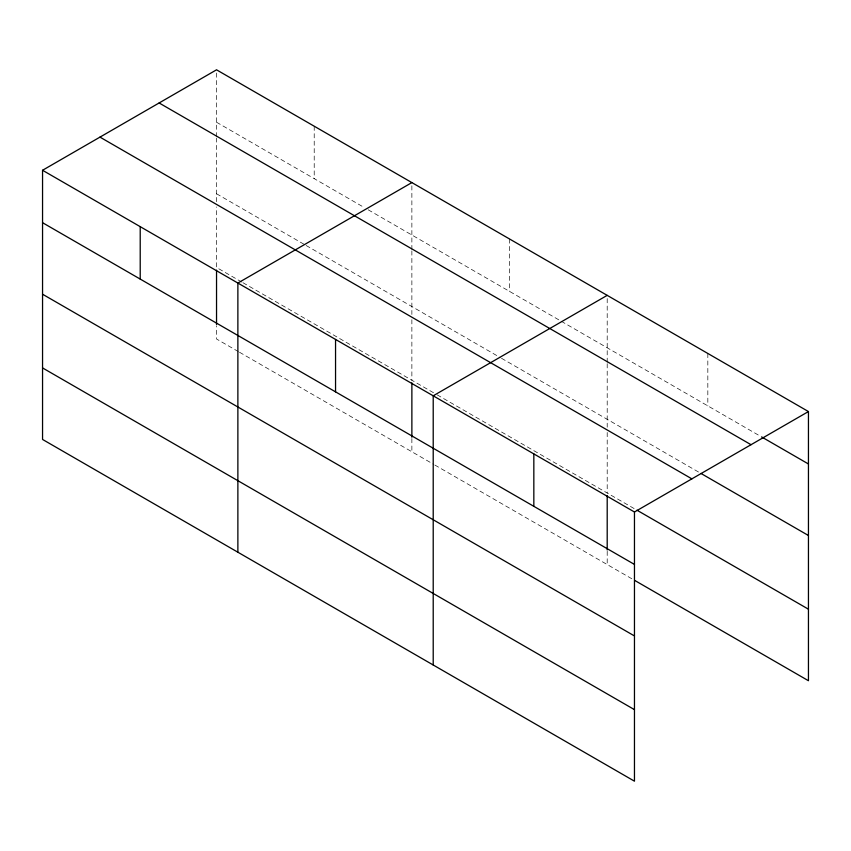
<?xml version="1.0" encoding="UTF-8"?>
<svg xmlns="http://www.w3.org/2000/svg" width="851" height="851" viewBox="0 0 851 851"><rect width="100%" height="100%" fill="white"/><g stroke="black" fill="none" stroke-linecap="round" stroke-linejoin="round"><path stroke-width="0.64" stroke-dasharray="4.25 3.19" d="M216.537 201.666L216.537 138.139M216.537 136.809L216.537 69.814M411.873 250.907L411.873 314.434M411.873 249.588L411.873 182.593M607.199 363.675L607.199 427.213M607.199 362.356L607.199 295.361M216.537 122.236L363.611 207.155M368.206 209.803L560.096 320.582M561.245 321.252L760.422 436.244M216.537 193.773L305.009 244.843M306.158 245.513L500.345 357.622M501.494 358.282L698.682 472.124M241.822 282.064L216.537 267.469L216.537 206.931M242.971 282.723L435.999 394.173M437.148 394.832L635.782 509.515M238.376 351.601L216.537 338.996L216.537 325.752M239.525 352.261L433.702 464.369M434.85 465.04L633.495 579.722M707.83 353.463L707.83 405.884M607.199 432.478L607.199 493.006M607.199 551.288L607.199 564.543M509.536 238.982L509.536 291.393M411.873 319.699L411.873 380.237M411.873 438.52L411.873 451.764M314.21 126.203L314.21 178.625"/><path stroke-width="1.28" d="M634.463 635.952L634.463 512.004L42.55 170.274L42.55 439.446L634.463 781.186L634.463 635.952L42.55 294.223M634.644 580.382L808.45 680.726L808.45 411.554L216.537 69.814L42.55 170.274M411.873 182.593L237.876 283.043L237.876 552.225M607.199 295.361L433.212 395.811L433.212 664.993M634.463 512.004L808.45 411.554M761.571 436.903L808.45 463.976M159.126 102.971L751.029 444.701M700.969 473.443L808.45 535.502M99.971 137.117L691.874 478.858M636.931 510.175L808.45 609.199M42.55 222.696L634.463 564.426M42.55 367.919L634.463 709.649M607.199 495.665L607.199 549.969M533.832 453.913L533.832 506.334M411.873 382.886L411.873 437.201M335.549 339.432L335.549 391.854M216.537 270.118L216.537 324.422M140.213 226.653L140.213 279.075"/></g></svg>
